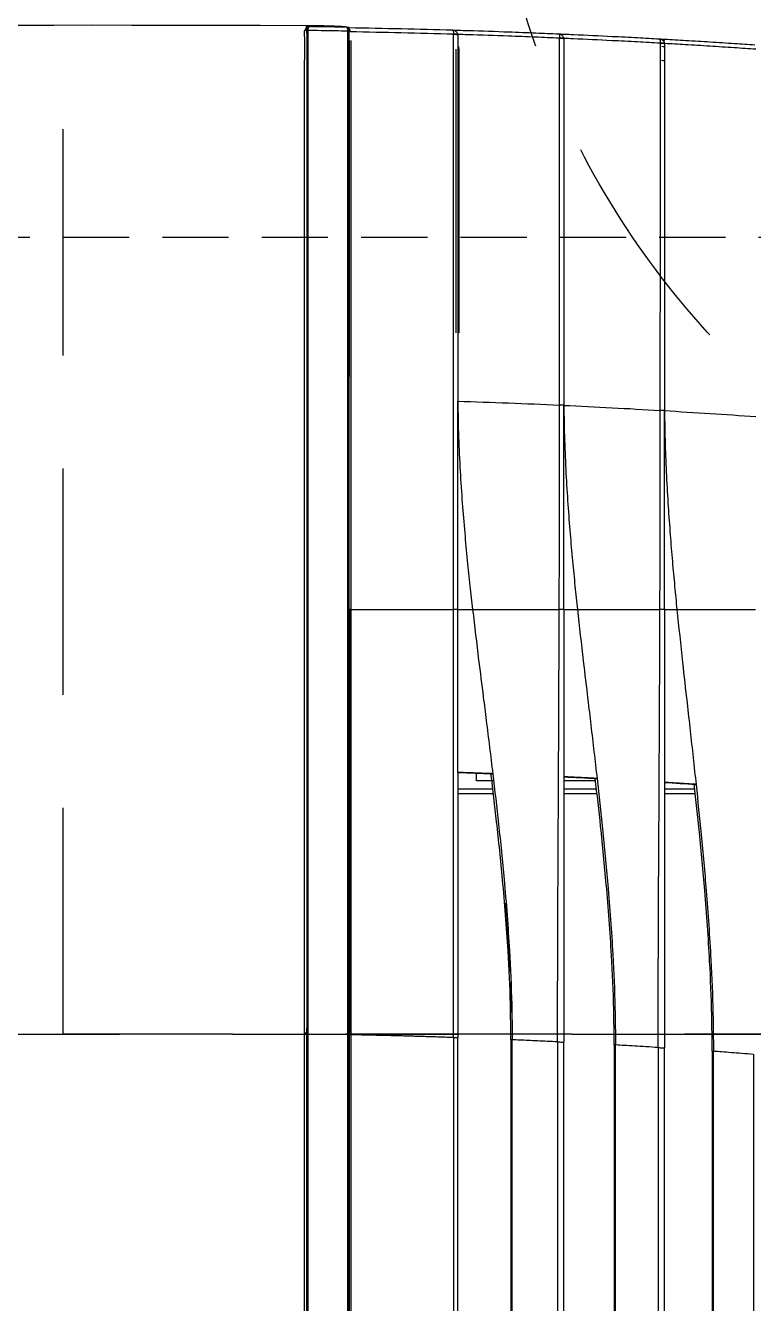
# Model space of a CAD drawing. Header units: inches. Extents: x -53835 to 52744, y -79586 to -50910.
# Drawn here: x -5697 to -5568.2, y -61142.6 to -60916.7 of the extents above; entities that cross this region are included whole.
import ezdxf

# ---------------------------------------------------------------- set-up
doc = ezdxf.new("R2010")
doc.units = ezdxf.units.IN
doc.header["$LTSCALE"] = 50
doc.header["$MEASUREMENT"] = 0
doc.linetypes.add('DH-HID2', pattern=[1.2, 0.8, -0.4])
doc.linetypes.add('HIDDEN', pattern=[0.375, 0.25, -0.125])
doc.layers.add('06-LIGHT', color=4, linetype='Continuous')
doc.layers.add('FU-FURM', color=251, linetype='DH-HID2')

# ---------------------------------------------------------------- blocks, each defined once
blk = doc.blocks.new('F-701-3')
at = {"layer": 'FU-FURM'}
blk.add_lwpolyline([(-830, -2300), (830, -2300, 0.414214), (850, -2280), (850, -20, 0.414214), (830, 0), (-830, 0, 0.414214), (-850, -20), (-850, -2280, 0.414214)], format="xyb", close=True, dxfattribs=at)
blk = doc.blocks.new('*U255')
at = {"color": 8}
for p, q in [((1219.72, 193.19), (1219.72, 193.19)), ((1219.78, 190.56), (1219.78, 190.56)), ((1219.79, 190.46), (1219.79, 190.49)), ((1219.79, 190.46), (1219.79, 190.49)), ((1219.77, 189.43), (1219.77, 189.44)), ((1029.52, 185.7), (190.37, 185.7)), ((1219.64, 186.8), (1219.64, 186.81)), ((1029, 166.3), (190.88, 166.3)), ((190.88, 165.5), (1029, 165.5)), ((1074.94, 158.79), (1074.94, 165.5)), ((1075.94, 165.5), (1075.94, 158.91)), ((1077.4, 158.9), (1077.4, 161.99)), ((1077.4, 161.99), (1078.87, 161.99)), ((1028.59, 155.49), (191.3, 155.49)), ((191.31, 155.23), (1028.58, 155.23)), ((1028.18, 146.67), (191.7, 146.67)), ((191.76, 145.5), (1028.12, 145.5)), ((1074.94, 139.23), (1074.94, 145.5)), ((1075.94, 145.5), (1075.94, 139.34)), ((1077.4, 139.5), (1077.4, 145.5)), ((1027.61, 135.99), (192.27, 135.99)), ((192.28, 135.75), (1027.6, 135.75)), ((1027.11, 127.69), (192.78, 127.69)), ((192.85, 126.5), (1027.03, 126.5)), ((1074.94, 120.69), (1074.94, 126.5)), ((1075.94, 126.5), (1075.94, 120.79)), ((1026.41, 117.5), (193.47, 117.5)), ((193.49, 117.26), (1026.4, 117.26)), ((1025.83, 109.71), (194.05, 109.71))]:
    blk.add_line(p, q, dxfattribs=at)
at = {"color": 1, "linetype": 'HIDDEN'}
blk.add_lwpolyline([(1179.94, 464.99), (1179.94, 14.99), (39.94, 14.99), (39.94, 464.99)], close=True, dxfattribs=at)
at = {"color": 8}
for centre, radius, start, end in [((1219.01, 193.8), 0.2, 80.5717, 90), ((1215.45, 165.31), 0.5, 358.2397, 0)]:
    blk.add_arc(centre, radius, start, end, dxfattribs=at)
for centre, major_axis, ratio, start_param, end_param in [((1218.89, 193.8), (0, -0.2), 0.205027, 1.568733, 3.141593), ((1219.01, 193.8), (0, -0.2), 0.351833, 1.567117, 3.141593), ((1219.01, 193.8), (0.033, 0.197), 0.348188, 4.76642, 6.323186), ((1219.07, 194.06), (-0.393, -0.309), 0.676569, 1.247751, 2.270849), ((1219.16, 193.82), (-0.5, -0.021), 0.710917, 2.398177, 3.067106), ((1218.79, 186.26), (0, -0.2), 0.201921, 0.053462, 1.568761), ((1215.45, 165.31), (-0.5, 0.015), 0.003269, 1.745497, 3.141044), ((1218.04, 166.3), (0, -0.8), 0.192414, 0, 1.56303), ((1218.07, 166.3), (-0.127, 0.79), 0.18902, 3.140748, 4.674174), ((1217.31, 146.3), (0, -0.8), 0.1863, 0, 1.559168), ((1217.34, 146.3), (-0.111, 0.792), 0.18309, 3.140852, 4.674944), ((1216.37, 127.3), (0, -0.8), 0.179084, 0, 1.549822), ((1216.4, 127.3), (-0.096, 0.794), 0.175481, 3.140957, 4.670141)]:
    blk.add_ellipse(centre, major_axis=major_axis, ratio=ratio, start_param=start_param, end_param=end_param, dxfattribs=at)
for points, degree in [([(1219.83, 194), (1220.22, 289.36), (1219.33, 324.73), (1217.18, 360.02)], 3), ([(1029.85, 193.71), (1029.85, 193.89), (1029.85, 194.15), (1029.85, 194.41)], 3), ([(1218.39, 194), (1218.56, 194), (1218.73, 194), (1218.89, 194)], 3), ([(1218.89, 194), (1218.93, 194), (1218.97, 194), (1219.01, 194)], 3), ([(1219.08, 193.8), (1219.03, 193.8), (1218.99, 193.8), (1218.94, 193.8)], 3), ([(1219.1, 193.85), (1219.21, 193.92), (1219.3, 194.02), (1219.36, 194.13)], 3), ([(1219.66, 194.12), (1219.65, 194.12), (1219.54, 194.12), (1219.36, 194.13)], 3), ([(1219.36, 194.13), (1219.41, 194.1), (1219.45, 194.07), (1219.49, 194.05)], 3), ([(1219.66, 194.12), (1219.66, 194.02), (1219.66, 193.92), (1219.65, 193.81)], 3), ([(1219.65, 193.81), (1219.66, 193.68), (1219.67, 193.54), (1219.67, 193.4)], 3), ([(1219.83, 194), (1219.78, 194.04), (1219.72, 194.08), (1219.66, 194.12)], 3), ([(1219.78, 190.56), (1219.72, 193.18)], 1), ([(1219.78, 190.87), (1219.78, 190.74), (1219.79, 190.62), (1219.79, 190.49)], 3), ([(1219.79, 190.49), (1219.79, 190.49), (1219.79, 190.49), (1219.79, 190.49)], 3), ([(1029, 166.3), (1029.33, 176), (1029.52, 185.7)], 2), ([(1029.52, 185.7), (1029.52, 185.8), (1029.52, 185.9), (1029.52, 185.9)], 3), ([(1109.74, 185.7), (1109.75, 185.8), (1109.74, 185.9), (1109.74, 185.9)], 3), ([(1109.74, 185.7), (1109.74, 179.23), (1109.74, 172.76), (1109.74, 166.3)], 3), ([(1218.89, 186.05), (1218.27, 186.05), (1217.66, 186.05), (1217.05, 186.05)], 3), ([(1218.89, 186.05), (1218.89, 186.05), (1218.89, 186.05), (1218.89, 186.05)], 3), ([(1219.26, 186), (1219.23, 186.05), (1219.18, 186.11), (1219.13, 186.14)], 3), ([(1219.26, 186), (1219.4, 186), (1219.49, 185.99), (1219.49, 185.99)], 3), ([(1219.49, 186), (1219.49, 186.16), (1219.49, 186.31), (1219.49, 186.47)], 3), ([(1219.64, 186.8), (1219.66, 187.34), (1219.69, 187.87)], 2), ([(1219.03, 166.47), (1219.02, 166.15), (1219.01, 165.82), (1219, 165.5)], 3), ([(1029, 166.3), (1029, 165.88), (1029, 165.5), (1029, 165.5)], 3), ([(1079, 165.5), (1062.34, 165.5), (1045.67, 165.5), (1029, 165.5)], 3), ([(1079, 165.5), (1078.92, 163.35), (1078.84, 161.2), (1078.77, 159.05)], 3), ([(1078.77, 158.9), (1079, 165.5)], 1), ([(1079, 165.5), (1089.25, 165.5), (1099.5, 165.5), (1109.74, 165.5)], 3), ([(1109.74, 165.5), (1119.03, 165.5), (1128.31, 165.5), (1137.58, 165.5)], 3), ([(1109.74, 165.5), (1109.74, 164.56), (1109.74, 163.62), (1109.74, 162.7)], 3), ([(1137.58, 165.5), (1141.4, 165.5), (1145.21, 165.5), (1149.02, 165.5)], 3), ([(1149.02, 165.5), (1148.82, 159.12), (1148.58, 152.7), (1148.29, 146.29)], 3), ([(1149.02, 165.5), (1149.02, 165.5)], 1), ([(1218.2, 165.51), (1218.15, 165.5), (1218.09, 165.5), (1218.04, 165.5)], 3), ([(1218.19, 166.29), (1218.2, 166.29), (1218.22, 166.29), (1218.23, 166.3)], 3), ([(1078.77, 159.15), (1078.77, 158.9)], 1), ([(1028.58, 155.23), (1028.58, 155.4), (1028.58, 155.49), (1028.59, 155.49)], 3), ([(1039.3, 155.68), (1037.45, 155.61), (1035.6, 155.55), (1033.75, 155.52)], 3), ([(1054.33, 156.59), (1050.04, 156.25), (1045.74, 155.96), (1041.44, 155.77)], 3), ([(1078.19, 145.5), (1061.5, 145.5), (1044.81, 145.5), (1028.12, 145.5)], 3), ([(1077.87, 139.22), (1078.19, 145.5)], 1), ([(1078.18, 145.5), (1078.08, 143.43), (1077.97, 141.36), (1077.87, 139.3)], 3), ([(1095.49, 145.5), (1089.72, 145.5), (1083.95, 145.5), (1078.19, 145.5)], 3), ([(1109.74, 145.5), (1104.99, 145.5), (1100.24, 145.5), (1095.49, 145.5)], 3), ([(1109.74, 146.36), (1122.6, 146.32), (1135.45, 146.29), (1148.29, 146.29)], 3), ([(1109.74, 145.5), (1109.74, 144.63), (1109.74, 143.77), (1109.74, 142.93)], 3), ([(1148.24, 145.5), (1147.97, 139.45), (1147.65, 133.36), (1147.29, 127.29)], 3), ([(1148.25, 145.5), (1148.24, 145.5)], 1), ([(1217.45, 145.51), (1217.41, 145.5), (1217.36, 145.5), (1217.31, 145.5)], 3), ([(1217.46, 146.29), (1217.47, 146.29), (1217.48, 146.29), (1217.49, 146.29)], 3), ([(1218.31, 146.46), (1218.29, 146.14), (1218.28, 145.82), (1218.27, 145.5)], 3), ([(1077.88, 139.53), (1077.87, 139.22)], 1), ([(1077.88, 139.53), (1077.88, 139.55), (1077.88, 139.56), (1077.88, 139.56)], 3), ([(1027.6, 135.75), (1027.6, 135.9), (1027.61, 135.99), (1027.61, 135.99)], 3), ([(1077.13, 126.5), (1060.43, 126.5), (1043.73, 126.5), (1027.03, 126.5)], 3), ([(1076.75, 120.54), (1077.13, 126.5)], 1), ([(1077.13, 126.5), (1077, 124.54), (1076.88, 122.59), (1076.75, 120.63)], 3), ([(1093.51, 126.5), (1088.05, 126.5), (1082.59, 126.5), (1077.13, 126.5)], 3), ([(1109.74, 126.5), (1104.33, 126.5), (1098.92, 126.5), (1093.51, 126.5)], 3), ([(1109.74, 127.36), (1122.27, 127.31), (1134.79, 127.29), (1147.29, 127.29)], 3), ([(1109.74, 126.5), (1109.74, 125.71), (1109.74, 124.93), (1109.74, 124.16)], 3), ([(1138, 126.5), (1141.08, 126.5), (1144.16, 126.5), (1147.24, 126.5)], 3), ([(1147.24, 126.5), (1146.91, 120.78), (1146.53, 115.02), (1146.12, 109.28)], 3), ([(1147.24, 126.5), (1147.24, 126.5)], 1), ([(1213.19, 126.49), (1213.23, 126.69), (1213.26, 126.88), (1213.3, 127.07)], 3), ([(1215.84, 126.49), (1215.87, 126.67), (1215.9, 126.85), (1215.93, 127.03)], 3), ([(1216.49, 126.51), (1216.45, 126.5), (1216.41, 126.5), (1216.37, 126.5)], 3), ([(1216.52, 127.28), (1216.52, 127.28), (1216.53, 127.28), (1216.54, 127.28)], 3), ([(1217.31, 126.5), (1217.32, 126.53), (1217.12, 126.58), (1216.83, 126.61)], 3), ([(1076.77, 120.86), (1076.75, 120.54)], 1), ([(1076.77, 120.85), (1076.77, 120.87), (1076.77, 120.88), (1076.77, 120.88)], 3), ([(1026.4, 117.26), (1026.4, 117.42), (1026.41, 117.5), (1026.41, 117.5)], 3)]:
    blk.add_open_spline(points, degree=degree, dxfattribs=at)
for points, knots in [([(739.94, 194.41), (740.61, 194.41), (741.27, 194.41), (744.61, 194.41), (747.27, 194.41), (760.61, 194.41), (771.27, 194.41), (824.61, 194.41), (867.27, 194.41), (914.74, 194.41), (919.53, 194.41), (939.96, 194.41), (955.6, 194.41), (979.05, 194.41), (986.86, 194.41), (1002.49, 194.41), (1010.31, 194.41), (1022.03, 194.42), (1025.94, 194.42), (1029.85, 194.41)], [0, 0, 0, 0, 0.006899, 0.006899, 0.034494, 0.034494, 0.144873, 0.144873, 0.58639, 0.58639, 0.636025, 0.636025, 0.797792, 0.797792, 0.878675, 0.878675, 0.959558, 0.959558, 1, 1, 1, 1]), ([(739.94, 194), (819.87, 194), (899.81, 194), (996.78, 194), (1013.81, 194), (1030.85, 194)], [0, 0, 0, 0, 0.824317, 0.824317, 1, 1, 1, 1]), ([(739.94, 193.94), (819.89, 193.94), (899.84, 193.94), (999.77, 193.94), (1019.76, 193.94), (1059.74, 193.94), (1079.73, 193.94), (1119.69, 193.94), (1139.67, 193.94), (1169.52, 193.94), (1179.45, 193.94), (1194.31, 193.94), (1199.26, 193.94), (1209.14, 193.94), (1214.08, 193.94), (1218.98, 193.94)], [0, 0, 0, 0, 0.5, 0.5, 0.625, 0.625, 0.75, 0.75, 0.875, 0.875, 0.9375, 0.9375, 0.96875, 0.96875, 1, 1, 1, 1]), ([(1218.94, 193.8), (1214.03, 193.8), (1209.09, 193.8), (1199.21, 193.8), (1194.26, 193.8), (1179.4, 193.8), (1169.47, 193.8), (1139.62, 193.8), (1119.64, 193.8), (1079.68, 193.8), (1059.7, 193.8), (1019.73, 193.8), (999.74, 193.8), (899.82, 193.8), (819.88, 193.8), (739.94, 193.8)], [0, 0, 0, 0, 0.03125, 0.03125, 0.0625, 0.0625, 0.125, 0.125, 0.25, 0.25, 0.375, 0.375, 0.5, 0.5, 1, 1, 1, 1]), ([(1029.85, 194.41), (1045.65, 194.41), (1061.45, 194.41), (1093.05, 194.41), (1108.85, 194.41), (1140.42, 194.41), (1156.18, 194.41), (1179.77, 194.41), (1187.62, 194.41), (1199.36, 194.41), (1203.27, 194.41), (1211.08, 194.41), (1214.98, 194.37), (1218.86, 194.4)], [0, 0, 0, 0, 0.25, 0.25, 0.5, 0.5, 0.75, 0.75, 0.875, 0.875, 0.9375, 0.9375, 1, 1, 1, 1]), ([(1218.39, 194), (1213.69, 194), (1208.95, 194), (1199.29, 194), (1194.34, 194), (1179.47, 194), (1169.54, 194), (1139.69, 194), (1119.71, 194), (1079.75, 194), (1059.76, 194), (1036.79, 194), (1033.82, 194), (1030.84, 194)], [0, 0, 0, 0, 0.076277, 0.076277, 0.155939, 0.155939, 0.315263, 0.315263, 0.633912, 0.633912, 0.952561, 0.952561, 1, 1, 1, 1]), ([(1218.83, 186.26), (1218.84, 186.64), (1218.84, 187.03), (1218.86, 188.28), (1218.88, 189.14), (1218.9, 190.88), (1218.91, 191.74), (1218.93, 193.01), (1218.93, 193.4), (1218.94, 193.8)], [0, 0, 0, 0, 0.152969, 0.152969, 0.497591, 0.497591, 0.842214, 0.842214, 1, 1, 1, 1]), ([(1219.04, 193.99), (1219.02, 194.04), (1219.01, 194.08), (1218.97, 194.17), (1218.95, 194.21), (1218.92, 194.28), (1218.91, 194.3), (1218.89, 194.33), (1218.88, 194.35), (1218.87, 194.36), (1218.87, 194.37), (1218.87, 194.38), (1218.86, 194.39), (1218.86, 194.39), (1218.86, 194.39), (1218.86, 194.4), (1218.86, 194.4), (1218.86, 194.4)], [0, 0, 0, 0, 0.329841, 0.329841, 0.64484, 0.64484, 0.808285, 0.808285, 0.89597, 0.89597, 0.943441, 0.943441, 0.96921, 0.96921, 0.986236, 0.986236, 1, 1, 1, 1]), ([(1218.86, 194.4), (1218.86, 194.4), (1218.86, 194.4), (1218.86, 194.4), (1218.87, 194.4), (1218.87, 194.39), (1218.88, 194.39), (1218.89, 194.39), (1218.89, 194.38), (1218.91, 194.37), (1218.92, 194.37), (1218.96, 194.35), (1218.98, 194.34), (1219.04, 194.3), (1219.08, 194.28), (1219.21, 194.21), (1219.29, 194.17), (1219.36, 194.13)], [0, 0, 0, 0, 0.009976, 0.009976, 0.022556, 0.022556, 0.04139, 0.04139, 0.07605, 0.07605, 0.139998, 0.139998, 0.259042, 0.259042, 0.487994, 0.487994, 1, 1, 1, 1]), ([(1219.72, 193.19), (1219.72, 193.26), (1219.71, 193.33), (1219.64, 193.48), (1219.59, 193.56), (1219.46, 193.66), (1219.4, 193.7), (1219.26, 193.76), (1219.17, 193.79), (1219.08, 193.8)], [0, 0, 0, 0, 0.259, 0.259, 0.575766, 0.575766, 0.78372, 0.78372, 1, 1, 1, 1]), ([(1219.49, 194.05), (1219.56, 194), (1219.61, 193.95), (1219.65, 193.86), (1219.65, 193.84), (1219.65, 193.81)], [0, 0, 0, 0, 0.71699, 0.71699, 1, 1, 1, 1]), ([(1219.72, 193.19), (1219.72, 192.99), (1219.72, 192.8), (1219.71, 191.73), (1219.7, 190.87), (1219.67, 189.13), (1219.66, 188.26), (1219.64, 187.2), (1219.64, 187.01), (1219.64, 186.81)], [0, 0, 0, 0, 0.092017, 0.092017, 0.499829, 0.499829, 0.907641, 0.907641, 1, 1, 1, 1]), ([(1219.78, 190.56), (1219.77, 191), (1219.76, 191.43), (1219.74, 192.31), (1219.73, 192.75), (1219.72, 193.19)], [0, 0, 0, 0, 0.5, 0.5, 1, 1, 1, 1]), ([(1219.79, 190.49), (1219.8, 190.84), (1219.8, 191.19), (1219.81, 191.89), (1219.81, 192.24), (1219.82, 193.06), (1219.83, 193.53), (1219.83, 194)], [0, 0, 0, 0, 0.298691, 0.298691, 0.597383, 0.597383, 1, 1, 1, 1]), ([(1219.77, 189.44), (1219.77, 189.5), (1219.77, 189.57), (1219.78, 189.73), (1219.78, 189.82), (1219.78, 190), (1219.79, 190.09), (1219.79, 190.26), (1219.79, 190.34), (1219.79, 190.47), (1219.78, 190.51), (1219.78, 190.56)], [0, 0, 0, 0, 0.21624, 0.21624, 0.432749, 0.432749, 0.645647, 0.645647, 0.856424, 0.856424, 1, 1, 1, 1]), ([(1219.64, 186.81), (1219.66, 187.25), (1219.68, 187.68), (1219.73, 188.56), (1219.75, 189), (1219.77, 189.44)], [0, 0, 0, 0, 0.5, 0.5, 1, 1, 1, 1]), ([(739.94, 186.26), (819.86, 186.26), (899.78, 186.26), (999.68, 186.26), (1019.66, 186.26), (1059.62, 186.26), (1079.6, 186.26), (1119.55, 186.26), (1139.51, 186.26), (1169.34, 186.26), (1179.27, 186.26), (1194.15, 186.26), (1199.1, 186.26), (1208.99, 186.26), (1213.93, 186.26), (1218.83, 186.26)], [0, 0, 0, 0, 0.5, 0.5, 0.625, 0.625, 0.75, 0.75, 0.875, 0.875, 0.9375, 0.9375, 0.96875, 0.96875, 1, 1, 1, 1]), ([(1218.79, 186.06), (1213.89, 186.06), (1208.95, 186.06), (1199.07, 186.06), (1194.11, 186.06), (1179.24, 186.06), (1169.31, 186.06), (1139.47, 186.06), (1119.52, 186.06), (1079.58, 186.06), (1059.6, 186.06), (1019.64, 186.06), (999.66, 186.06), (899.77, 186.06), (819.86, 186.06), (739.94, 186.06)], [0, 0, 0, 0, 0.03125, 0.03125, 0.0625, 0.0625, 0.125, 0.125, 0.25, 0.25, 0.375, 0.375, 0.5, 0.5, 1, 1, 1, 1]), ([(1039.64, 186.02), (1039.29, 186.02), (1038.93, 186.02), (1018.67, 186.02), (998.76, 186.02), (899.22, 186.02), (819.58, 186.02), (739.94, 186.02)], [0, 0, 0, 0, 0.003537, 0.003537, 0.20283, 0.20283, 1, 1, 1, 1]), ([(1109.74, 185.7), (1096.38, 185.7), (1083.01, 185.7), (1056.26, 185.7), (1042.89, 185.7), (1029.51, 185.7)], [0, 0, 0, 0, 0.5, 0.5, 1, 1, 1, 1]), ([(1029.52, 185.9), (1042.89, 185.9), (1056.26, 185.9), (1083.01, 185.9), (1096.38, 185.9), (1109.74, 185.9)], [0, 0, 0, 0, 0.5, 0.5, 1, 1, 1, 1]), ([(1217.05, 185.7), (1208.46, 185.7), (1199.79, 185.7), (1182.12, 185.7), (1173.1, 185.7), (1146, 185.7), (1127.88, 185.7), (1109.74, 185.7)], [0, 0, 0, 0, 0.243248, 0.243248, 0.495499, 0.495499, 1, 1, 1, 1]), ([(1217.05, 186.02), (1212.16, 186.02), (1207.25, 186.02), (1197.42, 186.02), (1192.5, 186.02), (1177.71, 186.02), (1167.82, 186.02), (1156.52, 186.02), (1155.11, 186.02), (1153.7, 186.02)], [0, 0, 0, 0, 0.233427, 0.233427, 0.466853, 0.466853, 0.933707, 0.933707, 1, 1, 1, 1]), ([(1217.05, 186.05), (1217.05, 186.04), (1217.05, 186.03), (1217.05, 186.02), (1217.05, 186.02), (1217.05, 186.02)], [0, 0, 0, 0, 0.865418, 0.865418, 1, 1, 1, 1]), ([(1218.23, 166.3), (1218.32, 169.59), (1218.41, 172.87), (1218.56, 179.38), (1218.63, 182.6), (1218.68, 185.82)], [0, 0, 0, 0, 0.505489, 0.505489, 1, 1, 1, 1]), ([(1219.25, 186), (1219.2, 185.95), (1219.13, 185.91), (1218.98, 185.86), (1218.9, 185.84), (1218.78, 185.82), (1218.73, 185.82), (1218.68, 185.82)], [0, 0, 0, 0, 0.426124, 0.426124, 0.795442, 0.795442, 1, 1, 1, 1]), ([(1219.12, 186.05), (1219.09, 186.05), (1219.07, 186.06), (1218.97, 186.06), (1218.88, 186.06), (1218.79, 186.06)], [0, 0, 0, 0, 0.249344, 0.249344, 1, 1, 1, 1]), ([(1218.83, 186.26), (1218.94, 186.26), (1219.05, 186.26), (1219.16, 186.25), (1219.18, 186.25), (1219.2, 186.25)], [0, 0, 0, 0, 0.840137, 0.840137, 1, 1, 1, 1]), ([(1218.89, 186.05), (1218.91, 186.05), (1218.94, 186.05), (1219, 186.05), (1219.02, 186.05), (1219.06, 186.05), (1219.07, 186.05), (1219.09, 186.05), (1219.1, 186.05), (1219.11, 186.05), (1219.11, 186.05), (1219.12, 186.05)], [0, 0, 0, 0, 0.330293, 0.330293, 0.681956, 0.681956, 0.82164, 0.82164, 0.940754, 0.940754, 1, 1, 1, 1]), ([(1219.49, 186), (1219.43, 182.72), (1219.37, 179.43), (1219.22, 172.92), (1219.13, 169.7), (1219.04, 166.47)], [0, 0, 0, 0, 0.504534, 0.504534, 1, 1, 1, 1]), ([(1219.12, 186.05), (1219.12, 186.05), (1219.12, 186.05), (1219.14, 186.06), (1219.15, 186.07), (1219.17, 186.09), (1219.18, 186.1), (1219.19, 186.12), (1219.19, 186.12), (1219.19, 186.14), (1219.2, 186.16), (1219.2, 186.2), (1219.2, 186.23), (1219.2, 186.25), (1219.2, 186.25), (1219.2, 186.25)], [0, 0, 0, 0, 0.055006, 0.055006, 0.276288, 0.276288, 0.497423, 0.497423, 0.530007, 0.530007, 0.756604, 0.756604, 0.983112, 0.983112, 1, 1, 1, 1]), ([(1219.13, 186.07), (1219.16, 186.08), (1219.28, 186.12), (1219.45, 186.27), (1219.59, 186.52), (1219.63, 186.7), (1219.64, 186.8)], [0, 0, 0, 0, 0.088268, 0.35843, 0.674319, 1, 1, 1, 1]), ([(1219.2, 186.25), (1219.26, 186.28), (1219.32, 186.31), (1219.45, 186.4), (1219.51, 186.46), (1219.6, 186.62), (1219.63, 186.71), (1219.64, 186.81)], [0, 0, 0, 0, 0.226788, 0.226788, 0.577205, 0.577205, 1, 1, 1, 1]), ([(1219.04, 166.47), (1219.04, 166.47), (1219.04, 166.47), (1219.04, 166.39), (1219.02, 166.31), (1218.99, 166.17), (1218.96, 166.1), (1218.87, 165.93), (1218.79, 165.83), (1218.63, 165.69), (1218.55, 165.64), (1218.39, 165.56), (1218.29, 165.53), (1218.2, 165.51)], [0, 0, 0, 0, 0.004657, 0.004657, 0.171178, 0.171178, 0.329678, 0.329678, 0.602664, 0.602664, 0.791782, 0.791782, 1, 1, 1, 1]), ([(1219.04, 166.47), (1219.04, 166.47), (1219.04, 166.47), (1219.04, 166.45), (1219.03, 166.44), (1218.99, 166.41), (1218.97, 166.4), (1218.88, 166.36), (1218.81, 166.35), (1218.65, 166.32), (1218.58, 166.31), (1218.41, 166.3), (1218.32, 166.3), (1218.23, 166.3)], [0, 0, 0, 0, 0.004657, 0.004657, 0.171177, 0.171177, 0.329676, 0.329676, 0.60266, 0.60266, 0.791779, 0.791779, 1, 1, 1, 1]), ([(1029, 166.3), (1042.46, 166.3), (1055.92, 166.3), (1082.84, 166.3), (1096.29, 166.3), (1109.74, 166.3)], [0, 0, 0, 0, 0.5, 0.5, 1, 1, 1, 1]), ([(1109.74, 165.5), (1109.74, 165.52), (1109.74, 165.55), (1109.74, 165.77), (1109.74, 166.03), (1109.74, 166.21), (1109.74, 166.3)], [0, 0, 0, 0, 0.300546, 0.567506, 0.800705, 1, 1, 1, 1]), ([(1109.74, 166.3), (1127.91, 166.29), (1146.06, 166.29), (1173.2, 166.29), (1182.24, 166.29), (1200.27, 166.29), (1209.27, 166.29), (1218.19, 166.29)], [0, 0, 0, 0, 0.5, 0.5, 0.75, 0.75, 1, 1, 1, 1]), ([(1149.02, 165.5), (1146.76, 165.46), (1142.36, 165.39), (1135.95, 165.08), (1129.94, 164.68), (1124.33, 164.22), (1119.11, 163.73), (1114.29, 163.22), (1111.22, 162.88), (1109.74, 162.71)], [0, 0, 0, 0, 0.17272, 0.33551, 0.488347, 0.631221, 0.764126, 0.88705, 1, 1, 1, 1]), ([(1218.04, 165.5), (1212.34, 165.5), (1206.6, 165.5), (1195.12, 165.5), (1189.38, 165.5), (1172.11, 165.5), (1160.58, 165.5), (1149.02, 165.5)], [0, 0, 0, 0, 0.25, 0.25, 0.5, 0.5, 1, 1, 1, 1]), ([(1161.94, 165.81), (1170.9, 165.81), (1179.84, 165.81), (1197.68, 165.81), (1206.59, 165.81), (1215.45, 165.81)], [0, 0, 0, 0, 0.5, 0.5, 1, 1, 1, 1]), ([(1215.53, 165.3), (1206.66, 165.3), (1197.74, 165.3), (1179.87, 165.3), (1170.91, 165.3), (1161.94, 165.3)], [0, 0, 0, 0, 0.5, 0.5, 1, 1, 1, 1]), ([(1217.49, 146.29), (1217.56, 147.8), (1217.62, 149.32), (1217.75, 152.53), (1217.82, 154.24), (1217.97, 158.5), (1218.06, 161.06), (1218.16, 164.24), (1218.18, 164.87), (1218.2, 165.5), (1218.2, 165.5), (1218.2, 165.5)], [0, 0, 0, 0, 0.235766, 0.235766, 0.501866, 0.501866, 0.901174, 0.901174, 0.999997, 0.999997, 1, 1, 1, 1]), ([(1219, 165.5), (1219, 165.5), (1219, 165.5), (1218.98, 164.83), (1218.96, 164.16), (1218.87, 160.96), (1218.78, 158.41), (1218.62, 154.17), (1218.56, 152.47), (1218.43, 149.34), (1218.37, 147.9), (1218.31, 146.46)], [0, 0, 0, 0, 0.000003, 0.000003, 0.105523, 0.105523, 0.506415, 0.506415, 0.773572, 0.773572, 1, 1, 1, 1]), ([(1109.74, 162.71), (1106.56, 162.33), (1101.06, 161.68), (1094.09, 160.8), (1086.94, 159.89), (1082.12, 159.31), (1078.77, 158.9)], [0, 0, 0, 0, 0.307575, 0.532584, 0.675031, 1, 1, 1, 1]), ([(1109.74, 162.71), (1109.74, 161.41), (1109.74, 158.77), (1109.74, 154.73), (1109.74, 150.58), (1109.74, 147.77), (1109.74, 146.36)], [0, 0, 0, 0, 0.241954, 0.489631, 0.742508, 1, 1, 1, 1]), ([(1028.59, 155.49), (1030.82, 155.51), (1036.41, 155.55), (1046.5, 156.02), (1057.97, 156.92), (1069.09, 158.08), (1075.74, 158.88), (1078.78, 159.24)], [0, 0, 0, 0, 0.13271, 0.332981, 0.600797, 0.817687, 1, 1, 1, 1]), ([(1078.77, 159.15), (1078.77, 159.19), (1078.78, 159.22), (1078.78, 159.24), (1078.78, 159.24), (1078.78, 159.24)], [0, 0, 0, 0, 0.64921, 0.64921, 1, 1, 1, 1]), ([(1078.77, 158.9), (1075.6, 158.53), (1068.95, 157.75), (1057.84, 156.63), (1046.52, 155.76), (1036.44, 155.31), (1030.82, 155.25), (1028.58, 155.23)], [0, 0, 0, 0, 0.189956, 0.399239, 0.666018, 0.866282, 1, 1, 1, 1]), ([(1028.18, 146.67), (1028.22, 147.33), (1028.28, 148.65), (1028.37, 150.49), (1028.44, 152.22), (1028.52, 153.82), (1028.56, 154.76), (1028.58, 155.23)], [0, 0, 0, 0, 0.202006, 0.403007, 0.603004, 0.802001, 1, 1, 1, 1]), ([(1028.18, 146.67), (1028.18, 146.54), (1028.16, 146.27), (1028.14, 145.87), (1028.13, 145.56), (1028.13, 145.52), (1028.12, 145.5)], [0, 0, 0, 0, 0.249872, 0.499843, 0.749966, 1, 1, 1, 1]), ([(1028.18, 146.67), (1041.78, 146.67), (1055.37, 146.6), (1082.56, 146.47), (1096.16, 146.4), (1109.74, 146.36)], [0, 0, 0, 0, 0.5, 0.5, 1, 1, 1, 1]), ([(1109.74, 145.5), (1109.74, 145.52), (1109.74, 145.56), (1109.74, 145.8), (1109.74, 146.08), (1109.74, 146.27), (1109.74, 146.36)], [0, 0, 0, 0, 0.299602, 0.566259, 0.799779, 1, 1, 1, 1]), ([(1109.74, 145.5), (1110.91, 145.5), (1123.76, 145.5), (1136.59, 145.5), (1148.25, 145.5)], [0, 0, 0, 0, 0.090794, 1, 1, 1, 1]), ([(1148.24, 145.5), (1146.05, 145.46), (1141.77, 145.39), (1135.54, 145.11), (1129.67, 144.75), (1124.16, 144.33), (1119.03, 143.87), (1114.26, 143.41), (1111.21, 143.08), (1109.74, 142.93)], [0, 0, 0, 0, 0.171143, 0.332878, 0.485187, 0.628059, 0.76149, 0.885469, 1, 1, 1, 1]), ([(1148.25, 145.5), (1148.25, 145.51), (1148.25, 145.54), (1148.26, 145.72), (1148.27, 145.98), (1148.28, 146.19), (1148.29, 146.29)], [0, 0, 0, 0, 0.262073, 0.50023, 0.747646, 1, 1, 1, 1]), ([(1217.31, 145.5), (1205.91, 145.5), (1194.4, 145.5), (1171.36, 145.5), (1159.81, 145.5), (1148.25, 145.5)], [0, 0, 0, 0, 0.5, 0.5, 1, 1, 1, 1]), ([(1148.29, 146.29), (1159.87, 146.29), (1171.44, 146.29), (1194.52, 146.29), (1206.04, 146.29), (1217.46, 146.29)], [0, 0, 0, 0, 0.5, 0.5, 1, 1, 1, 1]), ([(1216.54, 127.28), (1216.62, 128.72), (1216.7, 130.15), (1216.86, 133.2), (1216.94, 134.83), (1217.15, 138.88), (1217.26, 141.31), (1217.4, 144.33), (1217.42, 144.91), (1217.45, 145.5), (1217.45, 145.5), (1217.45, 145.5)], [0, 0, 0, 0, 0.235564, 0.235564, 0.502554, 0.502554, 0.903218, 0.903218, 0.999997, 0.999997, 1, 1, 1, 1]), ([(1218.27, 145.5), (1218.27, 145.5), (1218.27, 145.5), (1218.24, 144.87), (1218.21, 144.25), (1218.08, 141.21), (1217.96, 138.79), (1217.76, 134.75), (1217.68, 133.14), (1217.52, 130.16), (1217.45, 128.8), (1217.37, 127.44)], [0, 0, 0, 0, 0.000003, 0.000003, 0.104408, 0.104408, 0.506463, 0.506463, 0.77438, 0.77438, 1, 1, 1, 1]), ([(1218.31, 146.46), (1218.31, 146.46), (1218.31, 146.45), (1218.31, 146.37), (1218.3, 146.3), (1218.25, 146.15), (1218.22, 146.08), (1218.13, 145.91), (1218.05, 145.81), (1217.89, 145.67), (1217.81, 145.63), (1217.64, 145.55), (1217.55, 145.52), (1217.45, 145.51)], [0, 0, 0, 0, 0.004636, 0.004636, 0.174161, 0.174161, 0.335167, 0.335167, 0.60541, 0.60541, 0.793318, 0.793318, 1, 1, 1, 1]), ([(1218.31, 146.46), (1218.31, 146.46), (1218.31, 146.46), (1218.31, 146.44), (1218.3, 146.42), (1218.27, 146.4), (1218.24, 146.38), (1218.15, 146.35), (1218.07, 146.33), (1217.92, 146.31), (1217.84, 146.3), (1217.68, 146.29), (1217.59, 146.29), (1217.49, 146.29)], [0, 0, 0, 0, 0.004636, 0.004636, 0.174157, 0.174157, 0.335163, 0.335163, 0.60541, 0.60541, 0.79332, 0.79332, 1, 1, 1, 1]), ([(1109.74, 142.93), (1106.51, 142.56), (1100.84, 141.93), (1093.58, 141.06), (1086.2, 140.18), (1081.23, 139.61), (1077.87, 139.22)], [0, 0, 0, 0, 0.304279, 0.532125, 0.683541, 1, 1, 1, 1]), ([(1109.74, 142.93), (1109.74, 141.69), (1109.74, 139.19), (1109.74, 135.35), (1109.74, 131.39), (1109.74, 128.71), (1109.74, 127.36)], [0, 0, 0, 0, 0.240964, 0.488232, 0.741399, 1, 1, 1, 1]), ([(1077.87, 139.22), (1074.71, 138.87), (1068.05, 138.13), (1056.99, 137.08), (1045.71, 136.26), (1035.62, 135.82), (1029.92, 135.77), (1027.6, 135.75)], [0, 0, 0, 0, 0.189159, 0.399253, 0.661583, 0.861842, 1, 1, 1, 1]), ([(1027.61, 135.99), (1029.87, 136.01), (1035.49, 136.05), (1045.59, 136.5), (1057.06, 137.36), (1068.19, 138.46), (1074.85, 139.21), (1077.88, 139.56)], [0, 0, 0, 0, 0.13403, 0.334286, 0.600753, 0.818086, 1, 1, 1, 1]), ([(1077.87, 139.3), (1077.87, 139.28), (1077.87, 139.26), (1077.87, 139.24), (1077.87, 139.23), (1077.86, 139.22)], [0, 0, 0, 0, 0.669286, 0.669286, 1, 1, 1, 1]), ([(1027.11, 127.69), (1027.16, 128.47), (1027.26, 130.02), (1027.39, 132.14), (1027.5, 134.08), (1027.57, 135.19), (1027.6, 135.75)], [0, 0, 0, 0, 0.254452, 0.505932, 0.754446, 1, 1, 1, 1]), ([(1027.11, 127.69), (1027.1, 127.56), (1027.08, 127.29), (1027.06, 126.88), (1027.04, 126.56), (1027.03, 126.52), (1027.03, 126.5)], [0, 0, 0, 0, 0.25027, 0.500033, 0.750107, 1, 1, 1, 1]), ([(1027.11, 127.69), (1040.88, 127.69), (1054.66, 127.62), (1082.21, 127.47), (1095.98, 127.4), (1109.74, 127.36)], [0, 0, 0, 0, 0.5, 0.5, 1, 1, 1, 1]), ([(1109.74, 126.5), (1109.74, 126.52), (1109.74, 126.55), (1109.74, 126.8), (1109.74, 127.08), (1109.74, 127.27), (1109.74, 127.36)], [0, 0, 0, 0, 0.29963, 0.566296, 0.799804, 1, 1, 1, 1]), ([(1109.74, 126.5), (1110.57, 126.5), (1119.99, 126.5), (1129.41, 126.5), (1138, 126.5)], [0, 0, 0, 0, 0.087433, 1, 1, 1, 1]), ([(1147.24, 126.5), (1145.13, 126.47), (1141, 126.4), (1134.98, 126.15), (1129.28, 125.82), (1123.92, 125.44), (1118.9, 125.03), (1114.21, 124.6), (1111.19, 124.3), (1109.74, 124.16)], [0, 0, 0, 0, 0.169313, 0.329825, 0.481522, 0.624391, 0.758433, 0.883635, 1, 1, 1, 1]), ([(1147.24, 126.5), (1147.25, 126.52), (1147.25, 126.57), (1147.27, 126.88), (1147.29, 127.15), (1147.29, 127.29)], [0, 0, 0, 0, 0.34127, 0.674379, 1, 1, 1, 1]), ([(1216.37, 126.5), (1204.95, 126.5), (1193.43, 126.5), (1170.37, 126.5), (1158.82, 126.5), (1147.24, 126.5)], [0, 0, 0, 0, 0.5, 0.5, 1, 1, 1, 1]), ([(1147.29, 127.29), (1158.88, 127.29), (1170.46, 127.28), (1193.55, 127.28), (1205.08, 127.28), (1216.52, 127.28)], [0, 0, 0, 0, 0.5, 0.5, 1, 1, 1, 1]), ([(1215.41, 109.28), (1215.5, 110.63), (1215.59, 111.98), (1215.78, 114.87), (1215.88, 116.41), (1216.07, 119.5), (1216.17, 121.04), (1216.34, 123.89), (1216.41, 125.2), (1216.48, 126.51)], [0, 0, 0, 0, 0.234873, 0.234873, 0.503118, 0.503118, 0.771519, 0.771519, 1, 1, 1, 1]), ([(1217.31, 126.5), (1217.31, 126.5), (1217.31, 126.5), (1217.24, 125.15), (1217.16, 123.81), (1216.99, 120.93), (1216.9, 119.4), (1216.71, 116.33), (1216.61, 114.8), (1216.42, 111.99), (1216.34, 110.71), (1216.25, 109.43)], [0, 0, 0, 0, 0.000004, 0.000004, 0.237138, 0.237138, 0.506455, 0.506455, 0.775615, 0.775615, 1, 1, 1, 1]), ([(1217.37, 127.44), (1217.37, 127.44), (1217.37, 127.44), (1217.37, 127.36), (1217.35, 127.28), (1217.3, 127.13), (1217.27, 127.06), (1217.17, 126.89), (1217.09, 126.79), (1216.93, 126.66), (1216.85, 126.62), (1216.68, 126.54), (1216.59, 126.52), (1216.49, 126.51)], [0, 0, 0, 0, 0.004615, 0.004615, 0.177182, 0.177182, 0.340693, 0.340693, 0.607806, 0.607806, 0.794758, 0.794758, 1, 1, 1, 1]), ([(1217.37, 127.44), (1217.37, 127.44), (1217.37, 127.44), (1217.37, 127.43), (1217.36, 127.41), (1217.32, 127.38), (1217.29, 127.37), (1217.2, 127.34), (1217.12, 127.32), (1216.97, 127.3), (1216.89, 127.29), (1216.73, 127.28), (1216.63, 127.28), (1216.54, 127.28)], [0, 0, 0, 0, 0.004615, 0.004615, 0.177178, 0.177178, 0.340689, 0.340689, 0.607806, 0.607806, 0.79476, 0.79476, 1, 1, 1, 1]), ([(1217.36, 127.44), (1217.35, 127.26), (1217.34, 127.08), (1217.33, 126.76), (1217.32, 126.63), (1217.31, 126.5), (1217.31, 126.5), (1217.31, 126.5)], [0, 0, 0, 0, 0.584735, 0.584735, 0.999937, 0.999937, 1, 1, 1, 1]), ([(1109.74, 124.16), (1106.41, 123.81), (1100.54, 123.2), (1092.91, 122.33), (1085.24, 121.47), (1080.11, 120.91), (1076.75, 120.54)], [0, 0, 0, 0, 0.302296, 0.533525, 0.693692, 1, 1, 1, 1]), ([(1109.74, 124.16), (1109.74, 122.99), (1109.74, 120.61), (1109.74, 116.96), (1109.74, 113.19), (1109.74, 110.64), (1109.74, 109.35)], [0, 0, 0, 0, 0.240494, 0.487542, 0.740817, 1, 1, 1, 1]), ([(1076.75, 120.54), (1073.6, 120.22), (1066.92, 119.52), (1055.91, 118.53), (1044.67, 117.75), (1034.56, 117.33), (1028.79, 117.28), (1026.4, 117.26)], [0, 0, 0, 0, 0.188349, 0.39928, 0.657536, 0.857785, 1, 1, 1, 1]), ([(1026.41, 117.5), (1028.69, 117.52), (1034.35, 117.56), (1044.46, 117.98), (1055.93, 118.8), (1067.06, 119.84), (1073.73, 120.55), (1076.77, 120.88)], [0, 0, 0, 0, 0.135331, 0.33557, 0.600704, 0.818478, 1, 1, 1, 1]), ([(1076.75, 120.63), (1076.75, 120.63), (1076.75, 120.63), (1076.75, 120.61), (1076.75, 120.59), (1076.75, 120.56), (1076.74, 120.55), (1076.74, 120.54)], [0, 0, 0, 0, 0.005018, 0.005018, 0.681643, 0.681643, 1, 1, 1, 1]), ([(1025.83, 109.71), (1025.89, 110.44), (1026, 111.9), (1026.15, 113.88), (1026.28, 115.7), (1026.36, 116.74), (1026.4, 117.26)], [0, 0, 0, 0, 0.255434, 0.50724, 0.755426, 1, 1, 1, 1])]:
    blk.add_open_spline(points, degree=3, knots=knots, dxfattribs=at)
blk = doc.blocks.new('acqkd')
at = {"layer": '06-LIGHT', "xscale": 0.9375580759604136, "yscale": 0.9375580759604136, "zscale": 0.9375580759604136, "rotation": 359.9999999999999}
blk.add_blockref('*U255', (1570160.06, 1746418.47), dxfattribs=at)

msp = doc.modelspace()

# ---------------------------------------------------------------- linework, layer by layer
at = {"layer": 'FU-FURM'}
msp.add_lwpolyline([(-5240.369, -60645.002), (-5240.369, -61095.002), (-5690.369, -61095.002), (-5690.369, -60645.002)], close=True, dxfattribs=at)
msp.add_circle((-5465.369, -60870.002), 150, dxfattribs=at)

# ---------------------------------------------------------------- block references
at = {"color": 0, "rotation": 90}
msp.add_blockref('acqkd', (1740953.104, -1632220.416), dxfattribs=at)
at = {"layer": 'FU-FURM', "xscale": -1, "rotation": 270}
msp.add_blockref('F-701-3', (-5240.369, -61945.002), dxfattribs=at)

doc.saveas('drawing.dxf')
